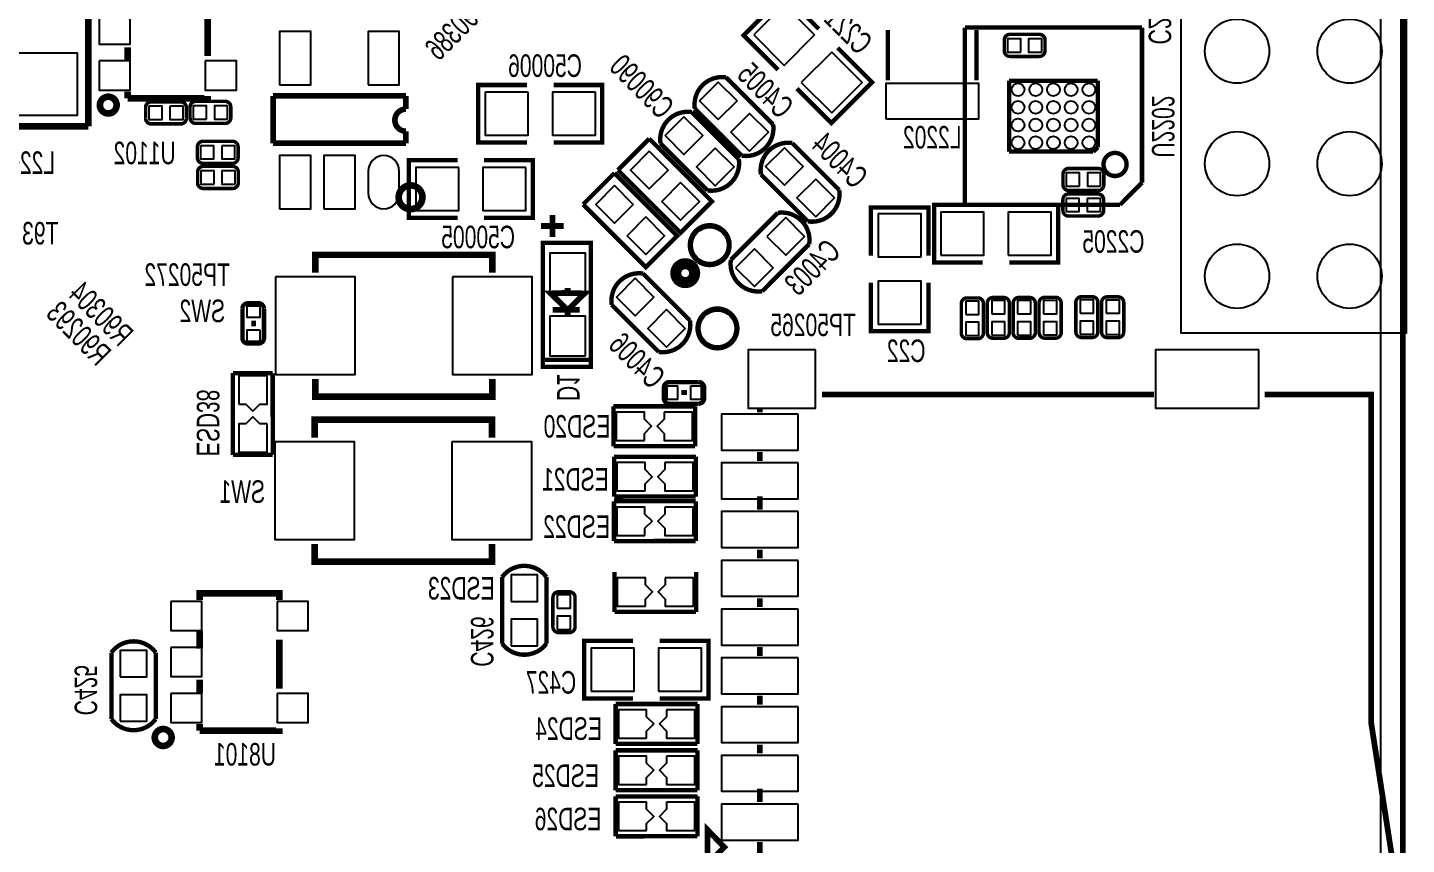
# Model space of a CAD drawing. Extents: x -74 to 86, y -67 to 30.
# Drawn here: x -8.4 to 22.73, y -43.93 to -25.49 of the extents above; entities that cross this region are included whole.
import ezdxf

# ---------------------------------------------------------------- set-up
doc = ezdxf.new("R2010")
doc.units = 0
for name, color, linetype in [('BG_OUTLINE', 3, 'CONTINUOUS'), ('PG_SILKSCREEN_BOTTOM', 6, 'CONTINUOUS'), ('PIN_SOLDERMASK_BOTTOM', 7, 'CONTINUOUS'), ('RD_SILKSCREEN_BOTTOM', 8, 'CONTINUOUS'), ('RKI_ALL', 9, 'CONTINUOUS')]:
    doc.layers.add(name, color=color, linetype=linetype)

msp = doc.modelspace()

# ---------------------------------------------------------------- linework, layer by layer
at = {"layer": 'BG_OUTLINE'}
for points in [[(22.651974, -65.801494, -0.414214), (21.381974, -67.071494), (-31.780226, -67.071494, -0.414214), (-33.050226, -65.801494), (-33.050226, 22.658578, -0.414214), (-31.780226, 23.928578), (21.381974, 23.928578, -0.414214), (22.651974, 22.658578)], [(21.381974, 23.928578), (-31.780226, 23.928578, 0.414214), (-33.050226, 22.658578), (-33.050226, -65.801494, 0.414214), (-31.780226, -67.071494), (21.381974, -67.071494, 0.414214), (22.651974, -65.801494), (22.651974, 22.658578, 0.414214)]]:
    msp.add_lwpolyline(points, format="xyb", close=True, dxfattribs=at)
at = {"layer": 'BG_OUTLINE', "const_width": 0.127}
msp.add_lwpolyline([(22.651974, 22.658578), (22.651974, -65.801494, -0.414214), (21.381974, -67.071494), (-31.780226, -67.071494)], format="xyb", dxfattribs=at)
msp.add_lwpolyline([(22.651974, 22.658578), (22.651974, -65.801494)], dxfattribs=at)
at = {"layer": 'PG_SILKSCREEN_BOTTOM'}
msp.add_lwpolyline([(17.636998, 0.889), (17.636998, -32.383984), (22.731222, -32.383984), (22.731222, 0.889)], close=True, dxfattribs=at)
for points, const_width in [([(-7.023354, -27.716734), (-7.023354, -23.967694)], 0.14986), ([(9.466834, -25.52319), (8.689086, -24.745442), (7.769606, -25.664922), (8.547354, -26.442924)], 0.09906), ([(-4.335018, -25.035002), (-4.335018, -26.134822)], 0.14986), ([(11.025632, -26.68524), (11.025632, -25.544526)], 0.100076), ([(12.763754, -25.490932), (12.763754, -29.491432)], 0.09906), ([(16.761714, -25.490932), (12.763754, -25.490932)], 0.09906), ([(13.025628, -26.68524), (13.025628, -25.544526)], 0.100076), ([(16.761714, -28.991052), (16.761714, -25.490932)], 0.09906), ([(14.57198, -26.012394), (14.57198, -25.773634)], 0.07874), ([(-6.135878, -26.236422), (-6.135878, -25.936702)], 0.14986), ([(9.89076, -25.946862), (10.668508, -26.724864), (9.749028, -27.644344), (8.971026, -26.866088)], 0.09906), ([(2.876296, -28.087066), (1.776476, -28.087066), (1.776476, -26.786586), (2.876296, -26.786586)], 0.09906), ([(3.475736, -28.087066), (4.575556, -28.087066), (4.575556, -26.786586), (3.475736, -26.786586)], 0.09906), ([(7.37362, -26.61539), (8.433308, -27.674824)], 0.09906), ([(13.761974, -26.689812), (13.761974, -28.290012)], 0.09906), ([(15.763494, -26.689812), (13.761974, -26.689812)], 0.09906), ([(15.763494, -28.190952), (15.763494, -26.689812)], 0.09906), ([(-6.135878, -27.084782), (-6.135878, -26.934922)], 0.14986), ([(-4.335018, -27.036522), (-4.335018, -27.084782), (-6.135878, -27.084782)], 0.14986), ([(-2.85623, -27.033982), (-2.85623, -28.102306)], 0.127), ([(0.14351, -27.033982), (-2.85623, -27.033982)], 0.127), ([(0.14351, -27.330908), (0.14351, -27.033982)], 0.127), ([(-5.733288, -27.296618), (-5.733288, -27.535378)], 0.07874), ([(-3.81, -27.523948), (-3.81, -27.285188)], 0.07874), ([(6.598666, -27.398472), (7.658354, -28.45816)], 0.09906), ([(7.725664, -28.382468), (6.665976, -27.323034)], 0.09906), ([(-10.772394, -27.716734), (-7.023354, -27.716734)], 0.14986), ([(0.14351, -28.102306), (0.14351, -27.83078)], 0.127), ([(4.929632, -28.707334), (5.637276, -27.99969)], 0.09906), ([(5.637276, -27.99969), (7.052564, -29.414978), (6.34492, -30.122622), (4.929632, -28.707334)], 0.09906), ([(-4.56438, -28.186888), (-4.56438, -28.425648)], 0.07874), ([(-2.85623, -28.102306), (0.14351, -28.102306)], 0.127), ([(6.95071, -29.165804), (5.891022, -28.106116)], 0.09906), ([(8.86587, -28.09748), (9.925558, -29.157168)], 0.09906), ([(13.761974, -28.290012), (15.661894, -28.290012)], 0.09906), ([(15.661894, -28.290012), (15.763494, -28.190952)], 0.09906), ([(1.309116, -29.78658), (0.209296, -29.78658), (0.209296, -28.4861), (1.309116, -28.4861)], 0.09906), ([(1.908556, -29.78658), (3.008376, -29.78658), (3.008376, -28.4861), (1.908556, -28.4861)], 0.09906), ([(-3.640328, -28.992322), (-3.640328, -28.753562)], 0.07874), ([(4.14401, -29.481526), (4.851654, -28.773882)], 0.09906), ([(4.851654, -28.773882), (6.266942, -30.18917), (5.559298, -30.896814), (4.14401, -29.481526)], 0.09906), ([(9.217914, -29.864812), (8.158226, -28.805124)], 0.09906), ([(15.898368, -29.038804), (15.898368, -28.800044)], 0.07874), ([(16.263874, -29.491432), (16.761714, -28.991052)], 0.09906), ([(10.640314, -30.638496), (10.640314, -29.548836), (11.940794, -29.548836), (11.940794, -30.638496)], 0.09906), ([(13.166852, -29.493464), (12.067032, -29.493464), (12.067032, -30.793944), (13.166852, -30.793944)], 0.09906), ([(12.763754, -29.491432), (16.263874, -29.491432)], 0.09906), ([(13.766292, -29.493464), (14.866112, -29.493464), (14.866112, -30.793944), (13.766292, -30.793944)], 0.09906), ([(14.97584, -29.37637), (14.97584, -29.61513)], 0.07874), ([(3.4544, -29.72054), (3.4544, -30.22092)], 0.12954), ([(3.4544, -29.72054), (3.4544, -30.22092)], 0.12954), ([(7.4803, -30.732984), (8.539988, -29.673296)], 0.09906), ([(3.19532, -29.96946), (3.70586, -29.96946)], 0.12954), ([(3.19532, -29.96946), (3.70586, -29.96946)], 0.12954), ([(9.247632, -30.38094), (8.187944, -31.440628)], 0.09906), ([(-1.903476, -31.020004), (-1.903476, -30.619954), (2.096516, -30.619954), (2.096516, -31.020004)], 0.150114), ([(5.49783, -31.04261), (6.557518, -32.102298)], 0.09906), ([(3.79476, -31.49092), (3.79476, -31.369)], 0.12954), ([(10.640314, -31.248096), (10.640314, -32.340296), (11.940794, -32.340296), (11.940794, -31.248096)], 0.09906), ([(-3.18008, -31.7119), (-3.429, -31.7119)], 0.09906), ([(5.849874, -32.809942), (4.790186, -31.750254)], 0.09906), ([(3.4544, -31.85922), (4.064, -31.85922)], 0.12954), ([(3.79476, -31.86938), (3.79476, -31.99892)], 0.12954), ([(-3.2385, -32.17164), (-3.35026, -32.17164)], 0.12954), ([(12.811252, -32.511746), (13.052552, -32.511746)], 0.07874), ([(13.398246, -32.502602), (13.637006, -32.502602)], 0.07874), ([(13.981176, -32.502094), (14.222476, -32.502094)], 0.07874), ([(14.567408, -32.499808), (14.808708, -32.499808)], 0.07874), ([(15.397734, -32.484822), (15.636494, -32.484822)], 0.07874), ([(15.978886, -32.48787), (16.220186, -32.48787)], 0.07874), ([(3.23596, -32.98952), (4.29514, -32.98952), (4.31546, -32.99968)], 0.09906), ([(-3.762248, -33.291526), (-2.862072, -33.291526)], 0.100076), ([(-3.76174, -35.13836), (-3.76174, -33.28924)], 0.100076), ([(-2.86512, -33.29432), (-2.86258, -35.13328)], 0.100076), ([(-1.903476, -33.419796), (-1.903476, -33.819846), (2.096516, -33.819846), (2.096516, -33.419796)], 0.150114), ([(5.96646, -33.61182), (5.96646, -33.86074)], 0.09906), ([(6.4262, -33.67024), (6.4262, -33.782)], 0.12954), ([(9.533382, -33.77057), (17.031462, -33.77057)], 0.12954), ([(19.533362, -33.77057), (21.933662, -33.77057), (21.933662, -41.17213), (22.632162, -45.67047), (22.632162, -48.57115)], 0.12954), ([(4.82854, -34.040318), (6.67766, -34.040318)], 0.100076), ([(4.830826, -34.939986), (4.830826, -34.03981)], 0.100076), ([(6.675374, -34.03981), (6.675374, -34.939986)], 0.100076), ([(8.133842, -34.17189), (8.133842, -34.07283)], 0.12954), ([(-1.916176, -34.743644), (-1.916176, -34.343594), (2.083816, -34.343594), (2.083816, -34.743644)], 0.150114), ([(-2.862072, -35.136074), (-3.762248, -35.136074)], 0.100076), ([(6.67258, -34.936938), (4.83362, -34.939478)], 0.100076), ([(4.84251, -35.177984), (6.69163, -35.177984)], 0.100076), ([(4.844796, -36.077652), (4.844796, -35.177476)], 0.100076), ([(6.689344, -35.177476), (6.689344, -36.077652)], 0.100076), ([(8.133842, -35.27171), (8.133842, -35.07105)], 0.12954), ([(6.68655, -36.074604), (4.84759, -36.077144)], 0.100076), ([(8.133842, -36.37153), (8.133842, -36.07181)], 0.12954), ([(4.839462, -36.181792), (6.688582, -36.181792)], 0.100076), ([(4.841748, -37.08146), (4.841748, -36.181284)], 0.100076), ([(6.686296, -36.181284), (6.686296, -37.08146)], 0.100076), ([(6.683502, -37.078412), (4.844542, -37.080952)], 0.100076), ([(-1.916176, -37.143436), (-1.916176, -37.543486), (2.083816, -37.543486), (2.083816, -37.143436)], 0.150114), ([(8.133842, -37.47135), (8.133842, -37.27069)], 0.12954), ([(2.31521, -39.393622), (2.31521, -37.892482)], 0.09906), ([(3.31597, -37.892482), (3.31597, -39.393622)], 0.09906), ([(4.85394, -38.67912), (4.85394, -37.778944)], 0.100076), ([(6.698488, -37.778944), (6.698488, -38.67912)], 0.100076), ([(-4.514342, -38.40988), (-4.514342, -38.26002), (-2.713482, -38.26002), (-2.713482, -38.40988)], 0.14986), ([(8.133842, -38.57117), (8.133842, -38.37051)], 0.12954), ([(6.695694, -38.676072), (4.856734, -38.678612)], 0.100076), ([(-4.514342, -39.5097), (-4.514342, -39.10838)], 0.14986), ([(3.591306, -39.144702), (3.830066, -39.144702)], 0.07874), ([(-2.713482, -39.30904), (-2.713482, -40.40886)], 0.14986), ([(5.2705, -39.334694), (4.17068, -39.334694), (4.17068, -40.632634), (5.2705, -40.632634)], 0.09906), ([(5.87248, -39.334694), (6.9723, -39.334694), (6.9723, -40.632634), (5.87248, -40.632634)], 0.09906), ([(8.133842, -39.67099), (8.133842, -39.47287)], 0.12954), ([(-6.505956, -41.0972), (-6.505956, -39.59606)], 0.09906), ([(-5.505196, -39.59606), (-5.505196, -41.0972)], 0.09906), ([(-4.514342, -40.50792), (-4.514342, -40.2082)], 0.14986), ([(4.877308, -40.757348), (6.726428, -40.757348)], 0.100076), ([(4.879594, -41.657016), (4.879594, -40.75684)], 0.100076), ([(6.724142, -40.75684), (6.724142, -41.657016)], 0.100076), ([(8.133842, -40.77081), (8.133842, -40.57269)], 0.12954), ([(-4.514342, -41.35882), (-4.514342, -41.20896)], 0.14986), ([(-2.713482, -41.30802), (-2.713482, -41.35882), (-4.514342, -41.35882)], 0.14986), ([(6.721348, -41.653968), (4.882388, -41.656508)], 0.100076), ([(8.133842, -41.87063), (8.133842, -41.67251)], 0.12954), ([(4.877308, -41.803574), (6.726428, -41.803574)], 0.100076), ([(4.879594, -42.703242), (4.879594, -41.803066)], 0.100076), ([(6.724142, -41.803066), (6.724142, -42.703242)], 0.100076), ([(8.133842, -42.97045), (8.133842, -42.67073)], 0.12954), ([(4.877562, -42.84472), (6.726682, -42.84472)], 0.100076), ([(4.879848, -43.744388), (4.879848, -42.844212)], 0.100076), ([(6.721348, -42.700194), (4.882388, -42.702734)], 0.100076), ([(6.724396, -42.844212), (6.724396, -43.744388)], 0.100076), ([(6.721602, -43.74134), (4.882642, -43.74388)], 0.100076), ([(8.133842, -47.17161), (8.133842, -43.87215)], 0.12954)]:
    msp.add_lwpolyline(points, dxfattribs=dict(at, const_width=const_width))
for points, const_width in [([(14.44244, -25.644094), (13.78204, -25.644094, 0.42804), (13.6525, -25.773634)], 0.07874), ([(13.6525, -25.773634), (13.6525, -26.012394, 0.42804), (13.78204, -26.141934)], 0.07874), ([(14.57198, -25.773634, 0.42804), (14.44244, -25.644094)], 0.07874), ([(13.78204, -26.141934), (14.44244, -26.141934, 0.42804), (14.57198, -26.012394)], 0.07874), ([(7.37362, -26.61539, 0.505927), (6.665976, -27.323034)], 0.09906), ([(-4.943348, -27.167078), (-5.603748, -27.167078, 0.42804), (-5.733288, -27.296618)], 0.07874), ([(-4.813808, -27.535378), (-4.813808, -27.296618, 0.42804), (-4.943348, -27.167078)], 0.07874), ([(-3.93954, -27.155648), (-4.59994, -27.155648, 0.42804), (-4.72948, -27.285188)], 0.07874), ([(-4.72948, -27.285188), (-4.72948, -27.523948, 0.42804), (-4.59994, -27.653488)], 0.07874), ([(-3.81, -27.285188, 0.42804), (-3.93954, -27.155648)], 0.07874), ([(0.14351, -27.83078, -0.999888), (0.14351, -27.330908)], 0.127), ([(5.891022, -28.106116, -0.50479), (6.598666, -27.398472)], 0.09906), ([(-5.733288, -27.535378, 0.42804), (-5.603748, -27.664918)], 0.07874), ([(-5.603748, -27.664918), (-4.943348, -27.664918, 0.42804), (-4.813808, -27.535378)], 0.07874), ([(-4.59994, -27.653488), (-3.93954, -27.653488, 0.42804), (-3.81, -27.523948)], 0.07874), ([(8.433308, -27.674824, -0.504849), (7.725664, -28.382468)], 0.09906), ([(-3.77444, -28.057348), (-4.43484, -28.057348, 0.42804), (-4.56438, -28.186888)], 0.07874), ([(-3.6449, -28.425648), (-3.6449, -28.186888, 0.42804), (-3.77444, -28.057348)], 0.07874), ([(8.158226, -28.805124, -0.504828), (8.86587, -28.09748)], 0.09906), ([(-4.56438, -28.425648, 0.42804), (-4.43484, -28.555188)], 0.07874), ([(-3.769868, -28.624022), (-4.430268, -28.624022, 0.42804), (-4.559808, -28.753562)], 0.07874), ([(-4.43484, -28.555188), (-3.77444, -28.555188, 0.42804), (-3.6449, -28.425648)], 0.07874), ([(-3.640328, -28.753562, 0.42804), (-3.769868, -28.624022)], 0.07874), ([(6.95071, -29.165804, 0.505895), (7.658354, -28.45816)], 0.09906), ([(15.768828, -28.670504), (15.108428, -28.670504, 0.42804), (14.978888, -28.800044)], 0.07874), ([(15.898368, -28.800044, 0.42804), (15.768828, -28.670504)], 0.07874), ([(-4.559808, -28.753562), (-4.559808, -28.992322, 0.42804), (-4.430268, -29.121862)], 0.07874), ([(14.978888, -28.800044), (14.978888, -29.038804, 0.42804), (15.108428, -29.168344)], 0.07874), ([(-4.430268, -29.121862), (-3.769868, -29.121862, 0.42804), (-3.640328, -28.992322)], 0.07874), ([(9.217914, -29.864812, 0.505857), (9.925558, -29.157168)], 0.09906), ([(15.76578, -29.24683), (15.10538, -29.24683, 0.42804), (14.97584, -29.37637)], 0.07874), ([(15.108428, -29.168344), (15.768828, -29.168344, 0.42804), (15.898368, -29.038804)], 0.07874), ([(15.89532, -29.61513), (15.89532, -29.37637, 0.42804), (15.76578, -29.24683)], 0.07874), ([(9.247632, -30.38094, 0.505851), (8.539988, -29.673296)], 0.09906), ([(14.97584, -29.61513, 0.42804), (15.10538, -29.74467)], 0.07874), ([(15.10538, -29.74467), (15.76578, -29.74467, 0.42804), (15.89532, -29.61513)], 0.07874), ([(8.187944, -31.440628, -0.504828), (7.4803, -30.732984)], 0.09906), ([(4.790186, -31.750254, -0.504815), (5.49783, -31.04261)], 0.09906), ([(-3.429, -31.7119, 0.396032), (-3.54838, -31.83128)], 0.09906), ([(-3.0607, -32.50184), (-3.0607, -31.83128, 0.395283), (-3.18008, -31.7119)], 0.09906), ([(13.052552, -31.592266), (12.811252, -31.592266, 0.426644), (12.681712, -31.721806)], 0.07874), ([(12.681712, -31.721806), (12.681712, -32.382206, 0.425885), (12.811252, -32.511746)], 0.07874), ([(13.182092, -32.382206), (13.182092, -31.721806, 0.426168), (13.052552, -31.592266)], 0.07874), ([(13.637006, -31.583122), (13.398246, -31.583122, 0.429221), (13.268706, -31.712662)], 0.07874), ([(13.268706, -31.712662), (13.268706, -32.373062, 0.426352), (13.398246, -32.502602)], 0.07874), ([(13.766546, -32.373062), (13.766546, -31.712662, 0.429732), (13.637006, -31.583122)], 0.07874), ([(14.222476, -31.582614), (13.981176, -31.582614, 0.426612), (13.851636, -31.712154)], 0.07874), ([(13.851636, -31.712154), (13.851636, -32.372554, 0.425854), (13.981176, -32.502094)], 0.07874), ([(14.352016, -32.372554), (14.352016, -31.712154, 0.4262), (14.222476, -31.582614)], 0.07874), ([(14.808708, -31.580328), (14.567408, -31.580328, 0.426136), (14.437868, -31.709868)], 0.07874), ([(14.437868, -31.709868), (14.437868, -32.370268, 0.42538), (14.567408, -32.499808)], 0.07874), ([(14.938248, -32.370268), (14.938248, -31.709868, 0.426676), (14.808708, -31.580328)], 0.07874), ([(15.636494, -31.565342), (15.397734, -31.565342, 0.429764), (15.268194, -31.694882)], 0.07874), ([(15.268194, -31.694882), (15.268194, -32.355282, 0.426697), (15.397734, -32.484822)], 0.07874), ([(15.766034, -32.355282), (15.766034, -31.694882, 0.42938), (15.636494, -31.565342)], 0.07874), ([(16.220186, -31.56839), (15.978886, -31.56839, 0.426829), (15.849346, -31.69793)], 0.07874), ([(15.849346, -31.69793), (15.849346, -32.35833, 0.424624), (15.978886, -32.48787)], 0.07874), ([(16.349726, -32.35833), (16.349726, -31.69793, 0.427435), (16.220186, -31.56839)], 0.07874), ([(-3.54838, -31.83128), (-3.54838, -32.50184, 0.397554), (-3.429, -32.62122)], 0.09906), ([(5.849874, -32.809942, 0.505871), (6.557518, -32.102298)], 0.09906), ([(13.052552, -32.511746, 0.425411), (13.182092, -32.382206)], 0.07874), ([(13.637006, -32.502602, 0.426856), (13.766546, -32.373062)], 0.07874), ([(14.222476, -32.502094, 0.425443), (14.352016, -32.372554)], 0.07874), ([(14.808708, -32.499808, 0.425917), (14.938248, -32.370268)], 0.07874), ([(15.636494, -32.484822, 0.42632), (15.766034, -32.355282)], 0.07874), ([(16.220186, -32.48787, 0.425222), (16.349726, -32.35833)], 0.07874), ([(-3.429, -32.62122), (-3.18008, -32.62122, 0.396798), (-3.0607, -32.50184)], 0.09906), ([(6.7564, -33.49244), (6.08584, -33.49244, 0.395283), (5.96646, -33.61182)], 0.09906), ([(6.87578, -33.86074), (6.87578, -33.61182, 0.396798), (6.7564, -33.49244)], 0.09906), ([(5.96646, -33.86074, 0.396032), (6.08584, -33.98012)], 0.09906), ([(6.08584, -33.98012), (6.7564, -33.98012, 0.397554), (6.87578, -33.86074)], 0.09906), ([(3.31597, -37.892482, 0.506334), (2.31521, -37.892482)], 0.09906), ([(3.830066, -38.225222), (3.591306, -38.225222, 0.427023), (3.461766, -38.354762)], 0.07874), ([(3.962146, -39.015162), (3.962146, -38.354762, 0.429926), (3.830066, -38.225222)], 0.07874), ([(3.461766, -38.354762), (3.461766, -39.015162, 0.428105), (3.591306, -39.144702)], 0.07874), ([(3.830066, -39.144702, 0.431016), (3.962146, -39.015162)], 0.07874), ([(-5.505196, -39.59606, 0.506334), (-6.505956, -39.59606)], 0.09906), ([(3.31597, -39.393622, -0.502898), (2.31521, -39.393622)], 0.09906), ([(-5.505196, -41.0972, -0.502898), (-6.505956, -41.0972)], 0.09906)]:
    msp.add_lwpolyline(points, format="xyb", dxfattribs=dict(at, const_width=const_width))
for points, const_width in [([(-6.387338, -27.240738, 1), (-6.765538, -27.240666, 1)], 0.14986), ([(16.41348, -28.580334, 1), (15.892084, -28.580438, 1)], 0.09906), ([(0.516382, -29.32049, 1), (-0.020066, -29.32049, 1)], 0.150114), ([(7.451852, -30.400752, 1), (6.552692, -30.400752, 1)], 0.09906), ([(6.66242, -31.033974, 1), (6.236208, -31.033974, 1)], 0.249936), ([(7.626604, -32.28086, 1), (6.727444, -32.28086, 1)], 0.09906), ([(-5.145786, -41.51376, 1), (-5.526658, -41.51376, 1)], 0.14986)]:
    msp.add_lwpolyline(points, format="xyb", close=True, dxfattribs=dict(at, const_width=const_width))
for points, const_width in [([(3.23596, -30.35046), (3.23596, -33.13938), (3.23596, -33.14954), (4.31546, -33.14954), (4.31546, -33.13938), (4.31546, -30.35046)], 0.09906), ([(3.79476, -31.86938), (3.41376, -31.49092), (3.6957, -31.48076), (4.17576, -31.49092)], 0.12954), ([(7.330694, -43.988736), (6.952234, -44.367196), (6.952234, -43.597576)], 0.12954)]:
    msp.add_lwpolyline(points, close=True, dxfattribs=dict(at, const_width=const_width))
at = {"layer": 'PIN_SOLDERMASK_BOTTOM'}
for points in [[(-6.783578, -25.205182), (-6.783578, -25.865582), (-6.082538, -25.865582), (-6.082538, -25.205182)], [(7.996136, -25.65781), (8.682228, -26.343902), (9.36832, -25.65781), (8.682228, -24.971718)], [(-2.706878, -26.780236), (-2.005838, -26.780236), (-2.005838, -25.581356), (-2.706878, -25.581356)], [(-0.706882, -26.780236), (-0.005842, -26.780236), (-0.005842, -25.581356), (-0.706882, -25.581356)], [(14.02334, -26.042874), (14.02334, -25.743154), (13.72362, -25.743154), (13.72362, -26.042874)], [(14.50086, -26.042874), (14.50086, -25.743154), (14.20114, -25.743154), (14.20114, -26.042874)], [(-10.772394, -26.067004), (-10.772394, -27.466544), (-7.272274, -27.466544), (-7.272274, -26.067004)], [(9.070048, -26.731722), (9.75614, -27.417814), (10.442232, -26.731722), (9.75614, -26.04563)], [(-6.783578, -26.244042), (-6.783578, -26.904442), (-6.082538, -26.904442), (-6.082538, -26.244042)], [(-4.385818, -26.244042), (-4.385818, -26.904442), (-3.684778, -26.904442), (-3.684778, -26.244042)], [(7.19582, -27.569102), (7.619688, -27.145234), (7.19582, -26.721366), (6.771952, -27.145234)], [(10.97534, -27.550872), (13.07592, -27.550872), (13.07592, -26.750772), (10.97534, -26.750772)], [(2.901696, -26.951686), (1.931416, -26.951686), (1.931416, -27.921966), (2.901696, -27.921966)], [(4.420616, -26.951686), (3.450336, -26.951686), (3.450336, -27.921966), (4.420616, -27.921966)], [(-5.662168, -27.266138), (-5.662168, -27.565858), (-5.362448, -27.565858), (-5.362448, -27.266138)], [(-5.184648, -27.266138), (-5.184648, -27.565858), (-4.884928, -27.565858), (-4.884928, -27.266138)], [(-4.35864, -27.554428), (-4.35864, -27.254708), (-4.65836, -27.254708), (-4.65836, -27.554428)], [(-3.88112, -27.554428), (-3.88112, -27.254708), (-4.18084, -27.254708), (-4.18084, -27.554428)], [(6.420866, -27.504448), (5.996998, -27.928316), (6.420866, -28.352184), (6.844734, -27.928316)], [(7.903464, -28.276746), (8.327332, -27.852878), (7.903464, -27.42901), (7.479596, -27.852878)], [(-4.49326, -28.156408), (-4.49326, -28.456128), (-4.19354, -28.456128), (-4.19354, -28.156408)], [(-4.01574, -28.156408), (-4.01574, -28.456128), (-3.71602, -28.456128), (-3.71602, -28.156408)], [(5.637276, -28.283466), (5.213408, -28.707334), (5.637276, -29.131202), (6.061144, -28.707334)], [(7.12851, -28.212092), (6.704642, -28.63596), (7.12851, -29.059828), (7.552378, -28.63596)], [(8.68807, -28.203456), (8.264202, -28.627324), (8.68807, -29.051192), (9.111938, -28.627324)], [(-2.706878, -29.580332), (-2.005838, -29.580332), (-2.005838, -28.381452), (-2.706878, -28.381452)], [(-1.70688, -29.580332), (-1.00584, -29.580332), (-1.00584, -28.381452), (-1.70688, -28.381452)], [(-4.188968, -29.022802), (-4.188968, -28.723082), (-4.488688, -28.723082), (-4.488688, -29.022802)], [(-3.711448, -29.022802), (-3.711448, -28.723082), (-4.011168, -28.723082), (-4.011168, -29.022802)], [(1.334516, -28.6512), (0.364236, -28.6512), (0.364236, -29.62148), (1.334516, -29.62148)], [(2.853436, -28.6512), (1.883156, -28.6512), (1.883156, -29.62148), (2.853436, -29.62148)], [(9.395714, -28.9111), (8.971846, -29.334968), (9.395714, -29.758836), (9.819582, -29.334968)], [(15.349728, -29.069284), (15.349728, -28.769564), (15.050008, -28.769564), (15.050008, -29.069284)], [(15.827248, -29.069284), (15.827248, -28.769564), (15.527528, -28.769564), (15.527528, -29.069284)], [(4.851654, -29.057658), (4.427786, -29.481526), (4.851654, -29.905394), (5.275522, -29.481526)], [(6.34492, -28.99111), (5.921052, -29.414978), (6.34492, -29.838846), (6.768788, -29.414978)], [(15.04696, -29.34589), (15.04696, -29.64561), (15.34668, -29.64561), (15.34668, -29.34589)], [(15.52448, -29.34589), (15.52448, -29.64561), (15.8242, -29.64561), (15.8242, -29.34589)], [(5.559298, -29.765302), (5.13543, -30.18917), (5.559298, -30.613038), (5.983166, -30.18917)], [(8.29392, -30.20314), (8.717788, -30.627008), (9.141656, -30.20314), (8.717788, -29.779272)], [(11.775694, -30.663896), (11.775694, -29.693616), (10.805414, -29.693616), (10.805414, -30.663896)], [(12.221972, -30.628844), (13.192252, -30.628844), (13.192252, -29.658564), (12.221972, -29.658564)], [(13.740892, -30.628844), (14.711172, -30.628844), (14.711172, -29.658564), (13.740892, -29.658564)], [(7.586276, -30.910784), (8.010144, -31.334652), (8.434012, -30.910784), (8.010144, -30.486916)], [(4.19481, -31.47822), (4.19481, -30.57906), (3.39471, -30.57906), (3.39471, -31.47822)], [(-2.803906, -31.12008), (-2.803906, -33.31972), (-1.003046, -33.31972), (-1.003046, -31.12008)], [(1.196086, -31.12008), (1.196086, -33.31972), (2.996946, -33.31972), (2.996946, -31.12008)], [(5.32003, -31.148586), (4.896162, -31.572454), (5.32003, -31.996322), (5.743898, -31.572454)], [(11.775694, -32.182816), (11.775694, -31.212536), (10.805414, -31.212536), (10.805414, -32.182816)], [(12.780772, -31.963106), (13.080492, -31.963106), (13.080492, -31.663386), (12.780772, -31.663386)], [(13.367766, -31.953962), (13.667486, -31.953962), (13.667486, -31.654242), (13.367766, -31.654242)], [(13.950696, -31.953454), (14.250416, -31.953454), (14.250416, -31.653734), (13.950696, -31.653734)], [(14.539468, -31.951168), (14.839188, -31.951168), (14.839188, -31.651448), (14.539468, -31.651448)], [(15.367254, -31.936182), (15.666974, -31.936182), (15.666974, -31.636462), (15.367254, -31.636462)], [(15.950946, -31.93923), (16.250666, -31.93923), (16.250666, -31.63951), (15.950946, -31.63951)], [(-3.1496, -31.77794), (-3.44932, -31.77794), (-3.44932, -32.02686), (-3.1496, -32.02686)], [(4.19481, -32.90062), (4.19481, -32.00146), (3.39471, -32.00146), (3.39471, -32.90062)], [(6.027674, -31.85623), (5.603806, -32.280098), (6.027674, -32.703966), (6.451542, -32.280098)], [(-3.1496, -32.31642), (-3.44932, -32.31642), (-3.44932, -32.56534), (-3.1496, -32.56534)], [(12.780772, -32.440626), (13.080492, -32.440626), (13.080492, -32.140906), (12.780772, -32.140906)], [(13.367766, -32.431482), (13.667486, -32.431482), (13.667486, -32.131762), (13.367766, -32.131762)], [(13.950696, -32.430974), (14.250416, -32.430974), (14.250416, -32.131254), (13.950696, -32.131254)], [(14.539468, -32.428688), (14.839188, -32.428688), (14.839188, -32.128968), (14.539468, -32.128968)], [(15.367254, -32.413702), (15.666974, -32.413702), (15.666974, -32.113982), (15.367254, -32.113982)], [(15.950946, -32.41675), (16.250666, -32.41675), (16.250666, -32.11703), (15.950946, -32.11703)], [(9.391142, -32.76219), (7.872222, -32.76219), (7.872222, -34.08299), (9.391142, -34.08299)], [(19.402552, -32.76219), (17.063212, -32.76219), (17.063212, -34.08299), (19.402552, -34.08299)], [(-3.6322, -33.99028), (-3.47218, -33.99028), (-3.31216, -34.1503), (-3.15214, -33.99028), (-2.99212, -33.99028), (-2.99212, -33.35274), (-3.6322, -33.35274)], [(6.0325, -33.58134), (6.0325, -33.88106), (6.28142, -33.88106), (6.28142, -33.58134)], [(6.57098, -33.58134), (6.57098, -33.88106), (6.8199, -33.88106), (6.8199, -33.58134)], [(5.52958, -34.809938), (5.52958, -34.649918), (5.6896, -34.489898), (5.52958, -34.329878), (5.52958, -34.169858), (4.89204, -34.169858), (4.89204, -34.809938)], [(5.97662, -34.169858), (5.97662, -34.329878), (5.8166, -34.489898), (5.97662, -34.649918), (5.97662, -34.809938), (6.61416, -34.809938), (6.61416, -34.169858)], [(8.996172, -34.21634), (7.266432, -34.21634), (7.266432, -35.0266), (8.996172, -35.0266)], [(-2.99212, -34.43732), (-3.15214, -34.43732), (-3.31216, -34.2773), (-3.47218, -34.43732), (-3.6322, -34.43732), (-3.6322, -35.07486), (-2.99212, -35.07486)], [(-2.816606, -34.84372), (-2.816606, -37.04336), (-1.015746, -37.04336), (-1.015746, -34.84372)], [(1.183386, -34.84372), (1.183386, -37.04336), (2.984246, -37.04336), (2.984246, -34.84372)], [(5.54355, -35.947604), (5.54355, -35.787584), (5.70357, -35.627564), (5.54355, -35.467544), (5.54355, -35.307524), (4.90601, -35.307524), (4.90601, -35.947604)], [(5.99059, -35.307524), (5.99059, -35.467544), (5.83057, -35.627564), (5.99059, -35.787584), (5.99059, -35.947604), (6.62813, -35.947604), (6.62813, -35.307524)], [(8.996172, -35.31616), (7.266432, -35.31616), (7.266432, -36.12642), (8.996172, -36.12642)], [(5.540502, -36.951412), (5.540502, -36.791392), (5.700522, -36.631372), (5.540502, -36.471352), (5.540502, -36.311332), (4.902962, -36.311332), (4.902962, -36.951412)], [(5.987542, -36.311332), (5.987542, -36.471352), (5.827522, -36.631372), (5.987542, -36.791392), (5.987542, -36.951412), (6.625082, -36.951412), (6.625082, -36.311332)], [(8.996172, -36.41598), (7.266432, -36.41598), (7.266432, -37.22624), (8.996172, -37.22624)], [(8.996172, -37.5158), (7.266432, -37.5158), (7.266432, -38.32606), (8.996172, -38.32606)], [(2.51587, -38.443662), (3.11531, -38.443662), (3.11531, -37.844222), (2.51587, -37.844222)], [(5.552694, -38.549072), (5.552694, -38.389052), (5.712714, -38.229032), (5.552694, -38.069012), (5.552694, -37.908992), (4.915154, -37.908992), (4.915154, -38.549072)], [(5.999734, -37.908992), (5.999734, -38.069012), (5.839714, -38.229032), (5.999734, -38.389052), (5.999734, -38.549072), (6.637274, -38.549072), (6.637274, -37.908992)], [(-5.164582, -38.44036), (-5.164582, -39.10076), (-4.463542, -39.10076), (-4.463542, -38.44036)], [(-2.766822, -38.44036), (-2.766822, -39.10076), (-2.065782, -39.10076), (-2.065782, -38.44036)], [(3.560826, -38.596062), (3.860546, -38.596062), (3.860546, -38.296342), (3.560826, -38.296342)], [(2.51587, -39.444422), (3.11531, -39.444422), (3.11531, -38.844982), (2.51587, -38.844982)], [(3.560826, -39.073582), (3.860546, -39.073582), (3.860546, -38.773862), (3.560826, -38.773862)], [(8.996172, -38.61816), (7.266432, -38.61816), (7.266432, -39.42842), (8.996172, -39.42842)], [(-5.164582, -39.47922), (-5.164582, -40.13962), (-4.463542, -40.13962), (-4.463542, -39.47922)], [(4.32562, -40.467534), (5.2959, -40.467534), (5.2959, -39.497254), (4.32562, -39.497254)], [(5.84454, -40.467534), (6.81482, -40.467534), (6.81482, -39.497254), (5.84454, -39.497254)], [(-6.305296, -40.14724), (-5.705856, -40.14724), (-5.705856, -39.5478), (-6.305296, -39.5478)], [(8.996172, -39.71798), (7.266432, -39.71798), (7.266432, -40.52824), (8.996172, -40.52824)], [(-6.305296, -41.148), (-5.705856, -41.148), (-5.705856, -40.54856), (-6.305296, -40.54856)], [(-5.164582, -40.51808), (-5.164582, -41.17848), (-4.463542, -41.17848), (-4.463542, -40.51808)], [(-2.766822, -40.51808), (-2.766822, -41.17848), (-2.065782, -41.17848), (-2.065782, -40.51808)], [(5.578348, -41.526968), (5.578348, -41.366948), (5.738368, -41.206928), (5.578348, -41.046908), (5.578348, -40.886888), (4.940808, -40.886888), (4.940808, -41.526968)], [(6.025388, -40.886888), (6.025388, -41.046908), (5.865368, -41.206928), (6.025388, -41.366948), (6.025388, -41.526968), (6.662928, -41.526968), (6.662928, -40.886888)], [(8.996172, -40.8178), (7.266432, -40.8178), (7.266432, -41.62806), (8.996172, -41.62806)], [(5.578348, -42.573194), (5.578348, -42.413174), (5.738368, -42.253154), (5.578348, -42.093134), (5.578348, -41.933114), (4.940808, -41.933114), (4.940808, -42.573194)], [(6.025388, -41.933114), (6.025388, -42.093134), (5.865368, -42.253154), (6.025388, -42.413174), (6.025388, -42.573194), (6.662928, -42.573194), (6.662928, -41.933114)], [(8.996172, -41.91762), (7.266432, -41.91762), (7.266432, -42.72788), (8.996172, -42.72788)], [(5.578602, -43.61434), (5.578602, -43.45432), (5.738622, -43.2943), (5.578602, -43.13428), (5.578602, -42.97426), (4.941062, -42.97426), (4.941062, -43.61434)], [(6.025642, -42.97426), (6.025642, -43.13428), (5.865622, -43.2943), (6.025642, -43.45432), (6.025642, -43.61434), (6.663182, -43.61434), (6.663182, -42.97426)], [(8.996172, -43.01744), (7.266432, -43.01744), (7.266432, -43.8277), (8.996172, -43.8277)]]:
    msp.add_lwpolyline(points, close=True, dxfattribs=at)
msp.add_lwpolyline([(-0.706374, -28.730956), (-0.706374, -29.230828, 1), (-0.00635, -29.230828), (-0.00635, -28.730956, 1)], format="xyb", close=True, dxfattribs=at)
for centre, radius in [((18.908776, -26.022808), 0.72517), ((21.448776, -26.022808), 0.72517), ((13.962634, -26.890472), 0.14478), ((14.363954, -26.890472), 0.14478), ((14.762734, -26.890472), 0.14478), ((15.161514, -26.890472), 0.14478), ((15.562834, -26.890472), 0.14478), ((13.962634, -27.289252), 0.14478), ((14.363954, -27.289252), 0.14478), ((14.762734, -27.289252), 0.14478), ((15.161514, -27.289252), 0.14478), ((15.562834, -27.289252), 0.14478), ((13.962634, -27.690572), 0.14478), ((14.363954, -27.690572), 0.14478), ((14.762734, -27.690572), 0.14478), ((15.161514, -27.690572), 0.14478), ((15.562834, -27.690572), 0.14478), ((13.962634, -28.089352), 0.14478), ((14.363954, -28.089352), 0.14478), ((14.762734, -28.089352), 0.14478), ((15.161514, -28.089352), 0.14478), ((15.562834, -28.089352), 0.14478), ((18.908776, -28.562808), 0.72517), ((21.448776, -28.562808), 0.72517), ((7.002272, -30.400752), 0.40005), ((18.908776, -31.102808), 0.72517), ((21.448776, -31.102808), 0.72517), ((7.177024, -32.28086), 0.40005)]:
    msp.add_circle(centre, radius, dxfattribs=at)
at = {"layer": 'RKI_ALL'}
msp.add_lwpolyline([(-31.780226, -66.563494, -0.414214), (-32.542226, -65.801494), (-32.542226, 22.658578, -0.414214), (-31.780226, 23.420578), (21.381974, 23.420578, -0.414214), (22.143974, 22.658578), (22.143974, -65.801494, -0.414214), (21.381974, -66.563494)], format="xyb", close=True, dxfattribs=at)

# ---------------------------------------------------------------- texts
at = {"layer": 'RD_SILKSCREEN_BOTTOM', "text_generation_flag": 2, "width": 0.7}
for s, rotation, p in [('C2207', 270, (16.912082, -25.871932)), ('R90386', 45, (2.06502, -25.08504)), ('C2210', 315, (10.360914, -26.135584)), ('C90090', 315, (5.88137, -27.587702)), ('C4005', 315, (8.58012, -27.579828)), ('U2202', 270, (16.985742, -28.42514)), ('C4004', 315, (10.258806, -29.160216)), ('C4003', 45, (9.994138, -30.582362)), ('R90304', 315, (-6.328918, -32.71647)), ('R90293', 315, (-6.830822, -33.15589)), ('C4006', 315, (5.68198, -33.6804)), ('D1', 270, (3.556, -33.91916)), ('ESD38', 270, (-4.57708, -35.1663)), ('C426', 270, (1.61036, -39.9161)), ('C425', 270, (-7.33552, -41.01338))]:
    msp.add_text(s, height=0.508, rotation=rotation, dxfattribs=at).set_placement(p)
for s, p in [('C50006', (4.11734, -26.60396)), ('L2202', (12.687046, -28.219908)), ('L2201', (-7.775194, -28.793694)), ('U1102', (-5.0546, -28.575)), ('T93', (-7.70128, -30.38602)), ('C50005', (2.606548, -30.470602)), ('C2205', (16.816578, -30.572202)), ('TP50272', (-3.82905, -31.319978)), ('SW2', (-3.937, -32.13862)), ('TP50265', (10.30224, -32.45358)), ('C22', (11.874754, -33.040066)), ('ESD20', (4.75996, -34.74466)), ('ESD21', (4.7244, -35.941)), ('SW1', (-3.0353, -36.21786)), ('ESD22', (4.7498, -37.0078)), ('ESD23', (2.14884, -38.39972)), ('C427', (3.987546, -40.52316)), ('ESD24', (4.56946, -41.5671)), ('U8101', (-2.789428, -42.14622)), ('ESD25', (4.50088, -42.62882)), ('ESD26', (4.5593, -43.60672))]:
    msp.add_text(s, height=0.508, dxfattribs=at).set_placement(p)

doc.saveas('drawing.dxf')
